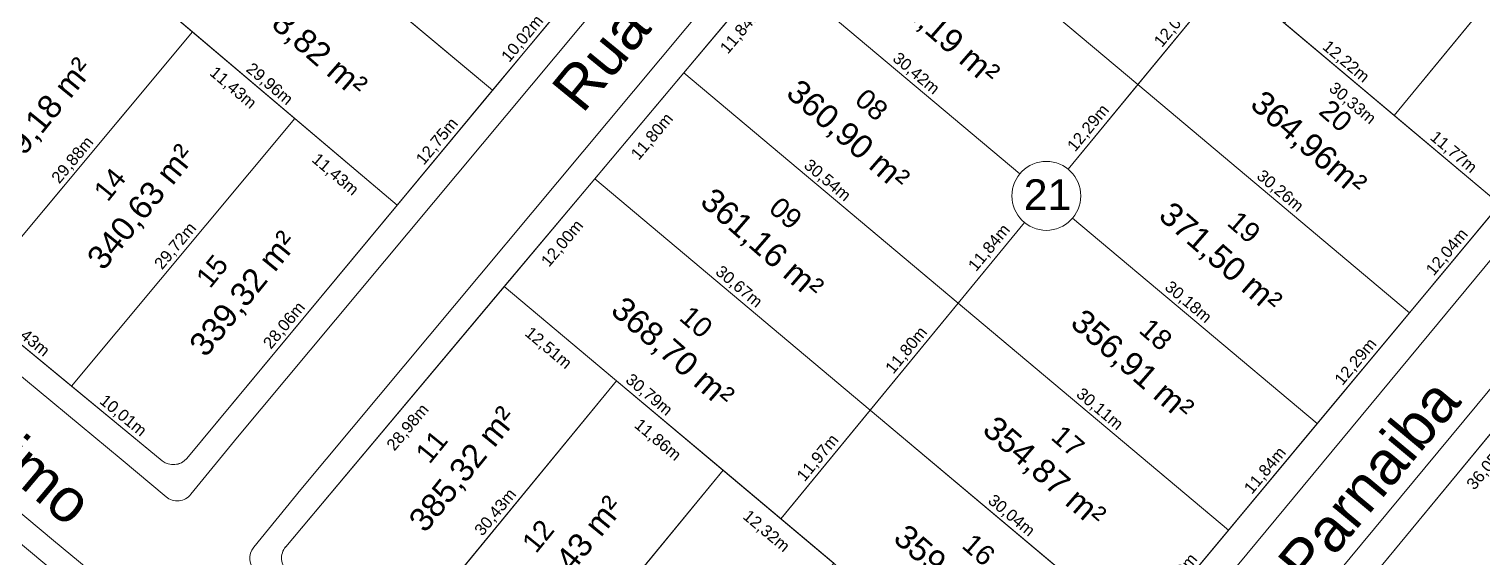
# Model space of a CAD drawing. Header units: metres. Extents: x 3808 to 8215, y 2374 to 6187.
# Drawn here: x 5302.7 to 5426.7, y 3371 to 3416.1 of the extents above; entities that cross this region are included whole.
import ezdxf

# ---------------------------------------------------------------- set-up
doc = ezdxf.new("R2010")
doc.units = ezdxf.units.M
for name, color, linetype in [('Areas Lotes', 1, 'Continuous'), ('Calçada', 8, 'Continuous'), ('COTAS', 7, 'Continuous'), ('Lote', 7, 'Continuous'), ('Nome das Ruas', 7, 'Continuous'), ('Nº Lote', 7, 'Continuous'), ('Nº. quadra', 7, 'Continuous'), ('quadras', 7, 'Continuous')]:
    doc.layers.add(name, color=color, linetype=linetype)
doc.styles.add('Arial', font='arial.ttf')
doc.dimstyles.new('Copy(2) of ISO-25', dxfattribs={"dimtxt": 1, "dimasz": 2.5, "dimexe": 1.25, "dimexo": 0.625, "dimgap": 0.2, "dimtad": 1, "dimtoh": 1, "dimlfac": 1, "dimzin": 1, "dimtxsty": 'Arial', "dimblk": 'NONE', "dimcen": 0, "dimse1": 1, "dimse2": 1, "dimsd1": 1, "dimsd2": 1, "dimclrt": 256, "dimaunit": 1, "dimadec": 3, "dimazin": 0, "dimtfac": 1, "dimtmove": 0, "dimatfit": 3, "dimldrblk": 'NONE', "dimfxl": 1, "dimtolj": 1, "dimtzin": 0, "dimarcsym": 0})

# ---------------------------------------------------------------- blocks, each defined once
blk = doc.blocks.new('*D9026')
at = {"layer": 'Defpoints', "color": 0, "linetype": 'Continuous', "transparency": 16777216}
for p in [(5437.37, 3393.76), (5439.25, 3392.21), (5414.41, 3365.97)]:
    blk.add_point(p, dxfattribs=at)
at = {"layer": 'COTAS', "linetype": 'Continuous', "lineweight": 5, "transparency": 16777216, "insert": (5427.15, 3378.82), "char_height": 1, "attachment_point": 5, "rotation": 50.4376, "style": 'Arial'}
blk.add_mtext('\\A1;36,05m', dxfattribs=at)
blk = doc.blocks.new('_None')
blk = doc.blocks.new('*D1326')
at = {"layer": 'Defpoints', "color": 0, "linetype": 'Continuous', "transparency": 16777216}
for p in [(5405, 3373.4), (5405, 3373.4), (5397.45, 3364.34)]:
    blk.add_point(p, dxfattribs=at)
at = {"layer": 'COTAS', "linetype": 'Continuous', "lineweight": 5, "transparency": 16777216, "insert": (5400.61, 3369.38), "char_height": 1, "attachment_point": 5, "rotation": 50.2062, "style": 'Arial'}
blk.add_mtext('\\A1;11,80m', dxfattribs=at)
blk = doc.blocks.new('*D1327')
at = {"layer": 'Defpoints', "color": 0, "linetype": 'Continuous', "transparency": 16777216}
for p in [(5412.58, 3382.5), (5412.58, 3382.5), (5405, 3373.4)]:
    blk.add_point(p, dxfattribs=at)
at = {"layer": 'COTAS', "linetype": 'Continuous', "lineweight": 5, "transparency": 16777216, "insert": (5408.18, 3378.46), "char_height": 1, "attachment_point": 5, "rotation": 50.2062, "style": 'Arial'}
blk.add_mtext('\\A1;11,84m', dxfattribs=at)
blk = doc.blocks.new('*D1328')
at = {"layer": 'Defpoints', "color": 0, "linetype": 'Continuous', "transparency": 16777216}
for p in [(5420.45, 3391.95), (5420.45, 3391.95), (5412.58, 3382.5)]:
    blk.add_point(p, dxfattribs=at)
at = {"layer": 'COTAS', "linetype": 'Continuous', "lineweight": 5, "transparency": 16777216, "insert": (5415.9, 3387.73), "char_height": 1, "attachment_point": 5, "rotation": 50.2062, "style": 'Arial'}
blk.add_mtext('\\A1;12,29m', dxfattribs=at)
blk = doc.blocks.new('*D1329')
at = {"layer": 'Defpoints', "color": 0, "linetype": 'Continuous', "transparency": 16777216}
for p in [(5428.16, 3401.2), (5428.16, 3401.2), (5420.45, 3391.95)]:
    blk.add_point(p, dxfattribs=at)
at = {"layer": 'COTAS', "linetype": 'Continuous', "lineweight": 5, "transparency": 16777216, "insert": (5423.69, 3397.08), "char_height": 1, "attachment_point": 5, "rotation": 50.2062, "style": 'Arial'}
blk.add_mtext('\\A1;12,04m', dxfattribs=at)
blk = doc.blocks.new('*D1331')
at = {"layer": 'Defpoints', "color": 0, "linetype": 'Continuous', "transparency": 16777216}
for p in [(5343.24, 3394.18), (5344.98, 3392.71), (5324.59, 3372)]:
    blk.add_point(p, dxfattribs=at)
at = {"layer": 'COTAS', "linetype": 'Continuous', "lineweight": 5, "transparency": 16777216, "insert": (5335.05, 3382.14), "char_height": 1, "attachment_point": 5, "rotation": 49.9504, "style": 'Arial'}
blk.add_mtext('\\A1;28,98m', dxfattribs=at)
blk = doc.blocks.new('*D1332')
at = {"layer": 'Defpoints', "color": 0, "linetype": 'Continuous', "transparency": 16777216}
for p in [(5350.96, 3403.37), (5352.7, 3401.9), (5343.24, 3394.18)]:
    blk.add_point(p, dxfattribs=at)
at = {"layer": 'COTAS', "linetype": 'Continuous', "lineweight": 5, "transparency": 16777216, "insert": (5348.23, 3397.82), "char_height": 1, "attachment_point": 5, "rotation": 49.9504, "style": 'Arial'}
blk.add_mtext('\\A1;12,00m', dxfattribs=at)
blk = doc.blocks.new('*D1333')
at = {"layer": 'Defpoints', "color": 0, "linetype": 'Continuous', "transparency": 16777216}
for p in [(5358.55, 3412.4), (5360.3, 3410.93), (5350.96, 3403.37)]:
    blk.add_point(p, dxfattribs=at)
at = {"layer": 'COTAS', "linetype": 'Continuous', "lineweight": 5, "transparency": 16777216, "insert": (5355.89, 3406.93), "char_height": 1, "attachment_point": 5, "rotation": 49.9504, "style": 'Arial'}
blk.add_mtext('\\A1;11,80m', dxfattribs=at)
blk = doc.blocks.new('*D1334')
at = {"layer": 'Defpoints', "color": 0, "linetype": 'Continuous', "transparency": 16777216}
for p in [(5366.17, 3421.46), (5367.92, 3419.99), (5358.55, 3412.4)]:
    blk.add_point(p, dxfattribs=at)
at = {"layer": 'COTAS', "linetype": 'Continuous', "lineweight": 5, "transparency": 16777216, "insert": (5363.49, 3415.98), "char_height": 1, "attachment_point": 5, "rotation": 49.9504, "style": 'Arial'}
blk.add_mtext('\\A1;11,84m', dxfattribs=at)
blk = doc.blocks.new('*D1338')
at = {"layer": 'Defpoints', "color": 0, "linetype": 'Continuous', "transparency": 16777216}
for p in [(5343.24, 3394.18), (5352.82, 3386.14), (5351.23, 3384.25)]:
    blk.add_point(p, dxfattribs=at)
at = {"layer": 'COTAS', "linetype": 'Continuous', "lineweight": 5, "transparency": 16777216, "insert": (5346.96, 3388.89), "char_height": 1, "attachment_point": 5, "rotation": 319.9883, "style": 'Arial'}
blk.add_mtext('\\A1;12,51m', dxfattribs=at)
blk = doc.blocks.new('*D1339')
at = {"layer": 'Defpoints', "color": 0, "linetype": 'Continuous', "transparency": 16777216}
for p in [(5352.82, 3386.14), (5361.9, 3378.52), (5360.31, 3376.63)]:
    blk.add_point(p, dxfattribs=at)
at = {"layer": 'COTAS', "linetype": 'Continuous', "lineweight": 5, "transparency": 16777216, "insert": (5356.29, 3381.06), "char_height": 1, "attachment_point": 5, "rotation": 319.9883, "style": 'Arial'}
blk.add_mtext('\\A1;11,86m', dxfattribs=at)
blk = doc.blocks.new('*D1340')
at = {"layer": 'Defpoints', "color": 0, "linetype": 'Continuous', "transparency": 16777216}
for p in [(5361.9, 3378.52), (5371.33, 3370.6), (5369.75, 3368.71)]:
    blk.add_point(p, dxfattribs=at)
at = {"layer": 'COTAS', "linetype": 'Continuous', "lineweight": 5, "transparency": 16777216, "insert": (5365.55, 3373.28), "char_height": 1, "attachment_point": 5, "rotation": 319.9883, "style": 'Arial'}
blk.add_mtext('\\A1;12,32m', dxfattribs=at)
blk = doc.blocks.new('*D1343')
at = {"layer": 'Defpoints', "color": 0, "linetype": 'Continuous', "transparency": 16777216}
for p in [(5352.82, 3386.14), (5352.82, 3386.14), (5333.48, 3362.65)]:
    blk.add_point(p, dxfattribs=at)
at = {"layer": 'COTAS', "linetype": 'Continuous', "lineweight": 5, "transparency": 16777216, "insert": (5342.53, 3374.9), "char_height": 1, "attachment_point": 5, "rotation": 50.5521, "style": 'Arial'}
blk.add_mtext('\\A1;30,43m', dxfattribs=at)
blk = doc.blocks.new('*D1344')
at = {"layer": 'Defpoints', "color": 0, "linetype": 'Continuous', "transparency": 16777216}
for p in [(5361.9, 3378.52), (5361.9, 3378.52), (5342.6, 3355.07)]:
    blk.add_point(p, dxfattribs=at)
at = {"layer": 'COTAS', "linetype": 'Continuous', "lineweight": 5, "transparency": 16777216, "insert": (5351.63, 3367.3), "char_height": 1, "attachment_point": 5, "rotation": 50.5521, "style": 'Arial'}
blk.add_mtext('\\A1;30,37m', dxfattribs=at)
blk = doc.blocks.new('*D1355')
at = {"layer": 'Defpoints', "color": 0, "linetype": 'Continuous', "transparency": 16777216}
for p in [(5409.79, 3416.63), (5419.15, 3408.77), (5419.15, 3408.77)]:
    blk.add_point(p, dxfattribs=at)
at = {"layer": 'COTAS', "linetype": 'Continuous', "lineweight": 5, "transparency": 16777216, "insert": (5414.99, 3413.31), "char_height": 1, "attachment_point": 5, "rotation": 319.9571, "style": 'Arial'}
blk.add_mtext('\\A1;12,22m', dxfattribs=at)
blk = doc.blocks.new('*D1356')
at = {"layer": 'Defpoints', "color": 0, "linetype": 'Continuous', "transparency": 16777216}
for p in [(5419.15, 3408.77), (5428.16, 3401.2), (5428.16, 3401.2)]:
    blk.add_point(p, dxfattribs=at)
at = {"layer": 'COTAS', "linetype": 'Continuous', "lineweight": 5, "transparency": 16777216, "insert": (5424.17, 3405.59), "char_height": 1, "attachment_point": 5, "rotation": 319.9571, "style": 'Arial'}
blk.add_mtext('\\A1;11,77m', dxfattribs=at)
blk = doc.blocks.new('*D1357')
at = {"layer": 'Defpoints', "color": 0, "linetype": 'Continuous', "transparency": 16777216}
for p in [(5374.45, 3383.65), (5374.45, 3383.65), (5366.84, 3374.41)]:
    blk.add_point(p, dxfattribs=at)
at = {"layer": 'COTAS', "linetype": 'Continuous', "lineweight": 5, "transparency": 16777216, "insert": (5370.02, 3379.54), "char_height": 1, "attachment_point": 5, "rotation": 50.5521, "style": 'Arial'}
blk.add_mtext('\\A1;11,97m', dxfattribs=at)
blk = doc.blocks.new('*D1358')
at = {"layer": 'Defpoints', "color": 0, "linetype": 'Continuous', "transparency": 16777216}
for p in [(5381.94, 3392.76), (5381.94, 3392.76), (5374.45, 3383.65)]:
    blk.add_point(p, dxfattribs=at)
at = {"layer": 'COTAS', "linetype": 'Continuous', "lineweight": 5, "transparency": 16777216, "insert": (5377.58, 3388.71), "char_height": 1, "attachment_point": 5, "rotation": 50.5521, "style": 'Arial'}
blk.add_mtext('\\A1;11,80m', dxfattribs=at)
blk = doc.blocks.new('*D1359')
at = {"layer": 'Defpoints', "color": 0, "linetype": 'Continuous', "transparency": 16777216}
for p in [(5389.02, 3401.51), (5389.02, 3401.51), (5381.49, 3392.37)]:
    blk.add_point(p, dxfattribs=at)
at = {"layer": 'COTAS', "linetype": 'Continuous', "lineweight": 5, "transparency": 16777216, "insert": (5384.64, 3397.45), "char_height": 1, "attachment_point": 5, "rotation": 50.5521, "style": 'Arial'}
blk.add_mtext('\\A1;11,84m', dxfattribs=at)
blk = doc.blocks.new('*D1360')
at = {"layer": 'Defpoints', "color": 0, "linetype": 'Continuous', "transparency": 16777216}
for p in [(5397.61, 3411.9), (5397.61, 3411.9), (5389.8, 3402.41)]:
    blk.add_point(p, dxfattribs=at)
at = {"layer": 'COTAS', "linetype": 'Continuous', "lineweight": 5, "transparency": 16777216, "insert": (5393.09, 3407.66), "char_height": 1, "attachment_point": 5, "rotation": 50.5521, "style": 'Arial'}
blk.add_mtext('\\A1;12,29m', dxfattribs=at)
blk = doc.blocks.new('*D1361')
at = {"layer": 'Defpoints', "color": 0, "linetype": 'Continuous', "transparency": 16777216}
for p in [(5404.94, 3420.71), (5404.94, 3420.71), (5397.28, 3411.4)]:
    blk.add_point(p, dxfattribs=at)
at = {"layer": 'COTAS', "linetype": 'Continuous', "lineweight": 5, "transparency": 16777216, "insert": (5400.49, 3416.56), "char_height": 1, "attachment_point": 5, "rotation": 50.5521, "style": 'Arial'}
blk.add_mtext('\\A1;12,06m', dxfattribs=at)
blk = doc.blocks.new('*D1362')
at = {"layer": 'Defpoints', "color": 0, "linetype": 'Continuous', "transparency": 16777216}
for p in [(5343.24, 3394.18), (5366.84, 3374.41), (5366.84, 3374.41)]:
    blk.add_point(p, dxfattribs=at)
at = {"layer": 'COTAS', "linetype": 'Continuous', "lineweight": 5, "transparency": 16777216, "insert": (5355.55, 3384.91), "char_height": 1, "attachment_point": 5, "rotation": 320.0418, "style": 'Arial'}
blk.add_mtext('\\A1;30,79m', dxfattribs=at)
blk = doc.blocks.new('*D1363')
at = {"layer": 'Defpoints', "color": 0, "linetype": 'Continuous', "transparency": 16777216}
for p in [(5366.84, 3374.41), (5389.77, 3355.12), (5389.77, 3355.12)]:
    blk.add_point(p, dxfattribs=at)
at = {"layer": 'COTAS', "linetype": 'Continuous', "lineweight": 5, "transparency": 16777216, "insert": (5378.82, 3365.37), "char_height": 1, "attachment_point": 5, "rotation": 319.9333, "style": 'Arial'}
blk.add_mtext('\\A1;29,97m', dxfattribs=at)
blk = doc.blocks.new('*D1364')
at = {"layer": 'Defpoints', "color": 0, "linetype": 'Continuous', "transparency": 16777216}
for p in [(5350.96, 3403.37), (5374.45, 3383.65), (5374.45, 3383.65)]:
    blk.add_point(p, dxfattribs=at)
at = {"layer": 'COTAS', "linetype": 'Continuous', "lineweight": 5, "transparency": 16777216, "insert": (5363.22, 3394.12), "char_height": 1, "attachment_point": 5, "rotation": 319.9883, "style": 'Arial'}
blk.add_mtext('\\A1;30,67m', dxfattribs=at)
blk = doc.blocks.new('*D1365')
at = {"layer": 'Defpoints', "color": 0, "linetype": 'Continuous', "transparency": 16777216}
for p in [(5374.45, 3383.65), (5397.45, 3364.34), (5397.45, 3364.34)]:
    blk.add_point(p, dxfattribs=at)
at = {"layer": 'COTAS', "linetype": 'Continuous', "lineweight": 5, "transparency": 16777216, "insert": (5386.46, 3374.61), "char_height": 1, "attachment_point": 5, "rotation": 319.9883, "style": 'Arial'}
blk.add_mtext('\\A1;30,04m', dxfattribs=at)
blk = doc.blocks.new('*D1366')
at = {"layer": 'Defpoints', "color": 0, "linetype": 'Continuous', "transparency": 16777216}
for p in [(5358.55, 3412.4), (5381.94, 3392.76), (5381.94, 3392.76)]:
    blk.add_point(p, dxfattribs=at)
at = {"layer": 'COTAS', "linetype": 'Continuous', "lineweight": 5, "transparency": 16777216, "insert": (5370.76, 3403.19), "char_height": 1, "attachment_point": 5, "rotation": 319.9883, "style": 'Arial'}
blk.add_mtext('\\A1;30,54m', dxfattribs=at)
blk = doc.blocks.new('*D1367')
at = {"layer": 'Defpoints', "color": 0, "linetype": 'Continuous', "transparency": 16777216}
for p in [(5381.94, 3392.76), (5405, 3373.4), (5405, 3373.4)]:
    blk.add_point(p, dxfattribs=at)
at = {"layer": 'COTAS', "linetype": 'Continuous', "lineweight": 5, "transparency": 16777216, "insert": (5393.99, 3383.69), "char_height": 1, "attachment_point": 5, "rotation": 319.9883, "style": 'Arial'}
blk.add_mtext('\\A1;30,11m', dxfattribs=at)
blk = doc.blocks.new('*D1368')
at = {"layer": 'Defpoints', "color": 0, "linetype": 'Continuous', "transparency": 16777216}
for p in [(5366.17, 3421.46), (5389.47, 3401.9), (5389.47, 3401.9)]:
    blk.add_point(p, dxfattribs=at)
at = {"layer": 'COTAS', "linetype": 'Continuous', "lineweight": 5, "transparency": 16777216, "insert": (5378.33, 3412.3), "char_height": 1, "attachment_point": 5, "rotation": 319.9883, "style": 'Arial'}
blk.add_mtext('\\A1;30,42m', dxfattribs=at)
blk = doc.blocks.new('*D1369')
at = {"layer": 'Defpoints', "color": 0, "linetype": 'Continuous', "transparency": 16777216}
for p in [(5389.47, 3401.9), (5412.58, 3382.5), (5412.58, 3382.5)]:
    blk.add_point(p, dxfattribs=at)
at = {"layer": 'COTAS', "linetype": 'Continuous', "lineweight": 5, "transparency": 16777216, "insert": (5401.54, 3392.81), "char_height": 1, "attachment_point": 5, "rotation": 319.9883, "style": 'Arial'}
blk.add_mtext('\\A1;30,18m', dxfattribs=at)
blk = doc.blocks.new('*D1370')
at = {"layer": 'Defpoints', "color": 0, "linetype": 'Continuous', "transparency": 16777216}
for p in [(5374.08, 3430.87), (5397.28, 3411.4), (5397.28, 3411.4)]:
    blk.add_point(p, dxfattribs=at)
at = {"layer": 'COTAS', "linetype": 'Continuous', "lineweight": 5, "transparency": 16777216, "insert": (5386.19, 3421.75), "char_height": 1, "attachment_point": 5, "rotation": 319.9883, "style": 'Arial'}
blk.add_mtext('\\A1;30,29m', dxfattribs=at)
blk = doc.blocks.new('*D1371')
at = {"layer": 'Defpoints', "color": 0, "linetype": 'Continuous', "transparency": 16777216}
for p in [(5397.28, 3411.4), (5420.45, 3391.95), (5420.45, 3391.95)]:
    blk.add_point(p, dxfattribs=at)
at = {"layer": 'COTAS', "linetype": 'Continuous', "lineweight": 5, "transparency": 16777216, "insert": (5409.38, 3402.28), "char_height": 1, "attachment_point": 5, "rotation": 319.9883, "style": 'Arial'}
blk.add_mtext('\\A1;30,26m', dxfattribs=at)
blk = doc.blocks.new('*D1373')
at = {"layer": 'Defpoints', "color": 0, "linetype": 'Continuous', "transparency": 16777216}
for p in [(5404.89, 3420.65), (5428.16, 3401.2), (5426.67, 3399.42)]:
    blk.add_point(p, dxfattribs=at)
at = {"layer": 'COTAS', "linetype": 'Continuous', "lineweight": 5, "transparency": 16777216, "insert": (5415.55, 3409.76), "char_height": 1, "attachment_point": 5, "rotation": 320.1111, "style": 'Arial'}
blk.add_mtext('\\A1;30,33m', dxfattribs=at)
blk = doc.blocks.new('*D1377')
at = {"layer": 'Defpoints', "color": 0, "linetype": 'Continuous', "transparency": 16777216}
for p in [(5438.88, 3432.75), (5438.88, 3432.75), (5419.15, 3408.77)]:
    blk.add_point(p, dxfattribs=at)
at = {"layer": 'COTAS', "linetype": 'Continuous', "lineweight": 5, "transparency": 16777216, "insert": (5428.4, 3421.27), "char_height": 1, "attachment_point": 5, "rotation": 50.5521, "style": 'Arial'}
blk.add_mtext('\\A1;31,06m', dxfattribs=at)
blk = doc.blocks.new('*D1381')
at = {"layer": 'Defpoints', "color": 0, "linetype": 'Continuous', "transparency": 16777216}
for p in [(5297.49, 3392.95), (5306.32, 3385.69), (5306.32, 3385.69)]:
    blk.add_point(p, dxfattribs=at)
at = {"layer": 'COTAS', "linetype": 'Continuous', "lineweight": 5, "transparency": 16777216, "insert": (5302.42, 3389.94), "char_height": 1, "attachment_point": 5, "rotation": 320.5563, "style": 'Arial'}
blk.add_mtext('\\A1;11,43m', dxfattribs=at)
blk = doc.blocks.new('*D1382')
at = {"layer": 'Defpoints', "color": 0, "linetype": 'Continuous', "transparency": 16777216}
for p in [(5306.32, 3385.69), (5314.05, 3379.33), (5314.05, 3379.33)]:
    blk.add_point(p, dxfattribs=at)
at = {"layer": 'COTAS', "linetype": 'Continuous', "lineweight": 5, "transparency": 16777216, "insert": (5310.69, 3383.13), "char_height": 1, "attachment_point": 5, "rotation": 320.5563, "style": 'Arial'}
blk.add_mtext('\\A1;10,01m', dxfattribs=at)
blk = doc.blocks.new('*D1383')
at = {"layer": 'Defpoints', "color": 0, "linetype": 'Continuous', "transparency": 16777216}
for p in [(5334.09, 3401.11), (5334.09, 3401.11), (5316.15, 3379.53)]:
    blk.add_point(p, dxfattribs=at)
at = {"layer": 'COTAS', "linetype": 'Continuous', "lineweight": 5, "transparency": 16777216, "insert": (5324.51, 3390.83), "char_height": 1, "attachment_point": 5, "rotation": 50.2621, "style": 'Arial'}
blk.add_mtext('\\A1;28,06m', dxfattribs=at)
blk = doc.blocks.new('*D1384')
at = {"layer": 'Defpoints', "color": 0, "linetype": 'Continuous', "transparency": 16777216}
for p in [(5342.24, 3410.91), (5342.24, 3410.91), (5334.09, 3401.11)]:
    blk.add_point(p, dxfattribs=at)
at = {"layer": 'COTAS', "linetype": 'Continuous', "lineweight": 5, "transparency": 16777216, "insert": (5337.55, 3406.52), "char_height": 1, "attachment_point": 5, "rotation": 50.2621, "style": 'Arial'}
blk.add_mtext('\\A1;12,75m', dxfattribs=at)
blk = doc.blocks.new('*D1385')
at = {"layer": 'Defpoints', "color": 0, "linetype": 'Continuous', "transparency": 16777216}
for p in [(5348.65, 3418.61), (5348.65, 3418.61), (5342.24, 3410.91)]:
    blk.add_point(p, dxfattribs=at)
at = {"layer": 'COTAS', "linetype": 'Continuous', "lineweight": 5, "transparency": 16777216, "insert": (5344.83, 3415.27), "char_height": 1, "attachment_point": 5, "rotation": 50.2621, "style": 'Arial'}
blk.add_mtext('\\A1;10,02m', dxfattribs=at)
blk = doc.blocks.new('*D1403')
at = {"layer": 'Defpoints', "color": 0, "linetype": 'Continuous', "transparency": 16777216}
for p in [(5306.24, 3424.71), (5306.24, 3424.71), (5286.95, 3401.62)]:
    blk.add_point(p, dxfattribs=at)
at = {"layer": 'COTAS', "linetype": 'Continuous', "lineweight": 5, "transparency": 16777216, "insert": (5295.98, 3413.68), "char_height": 1, "attachment_point": 5, "rotation": 50.1346, "style": 'Arial'}
blk.add_mtext('\\A1;30,08m', dxfattribs=at)
blk = doc.blocks.new('*D1404')
at = {"layer": 'Defpoints', "color": 0, "linetype": 'Continuous', "transparency": 16777216}
for p in [(5316.65, 3415.89), (5316.65, 3415.89), (5297.49, 3392.95)]:
    blk.add_point(p, dxfattribs=at)
at = {"layer": 'COTAS', "linetype": 'Continuous', "lineweight": 5, "transparency": 16777216, "insert": (5306.46, 3404.93), "char_height": 1, "attachment_point": 5, "rotation": 50.1346, "style": 'Arial'}
blk.add_mtext('\\A1;29,88m', dxfattribs=at)
blk = doc.blocks.new('*D1405')
at = {"layer": 'Defpoints', "color": 0, "linetype": 'Continuous', "transparency": 16777216}
for p in [(5325.37, 3408.5), (5325.37, 3408.5), (5306.32, 3385.69)]:
    blk.add_point(p, dxfattribs=at)
at = {"layer": 'COTAS', "linetype": 'Continuous', "lineweight": 5, "transparency": 16777216, "insert": (5315.23, 3397.6), "char_height": 1, "attachment_point": 5, "rotation": 50.1346, "style": 'Arial'}
blk.add_mtext('\\A1;29,72m', dxfattribs=at)
blk = doc.blocks.new('*D1408')
at = {"layer": 'Defpoints', "color": 0, "linetype": 'Continuous', "transparency": 16777216}
for p in [(5306.24, 3424.71), (5316.65, 3415.89), (5315.19, 3414.16)]:
    blk.add_point(p, dxfattribs=at)
at = {"layer": 'COTAS', "linetype": 'Continuous', "lineweight": 5, "transparency": 16777216, "insert": (5310.5, 3419.18), "char_height": 1, "attachment_point": 5, "rotation": 319.7238, "style": 'Arial'}
blk.add_mtext('\\A1;13,65m', dxfattribs=at)
blk = doc.blocks.new('*D1409')
at = {"layer": 'Defpoints', "color": 0, "linetype": 'Continuous', "transparency": 16777216}
for p in [(5316.65, 3415.89), (5325.37, 3408.5), (5323.91, 3406.77)]:
    blk.add_point(p, dxfattribs=at)
at = {"layer": 'COTAS', "linetype": 'Continuous', "lineweight": 5, "transparency": 16777216, "insert": (5320.07, 3411.08), "char_height": 1, "attachment_point": 5, "rotation": 319.7238, "style": 'Arial'}
blk.add_mtext('\\A1;11,43m', dxfattribs=at)
blk = doc.blocks.new('*D1410')
at = {"layer": 'Defpoints', "color": 0, "linetype": 'Continuous', "transparency": 16777216}
for p in [(5325.37, 3408.5), (5334.09, 3401.11), (5332.63, 3399.38)]:
    blk.add_point(p, dxfattribs=at)
at = {"layer": 'COTAS', "linetype": 'Continuous', "lineweight": 5, "transparency": 16777216, "insert": (5328.79, 3403.69), "char_height": 1, "attachment_point": 5, "rotation": 319.7238, "style": 'Arial'}
blk.add_mtext('\\A1;11,43m', dxfattribs=at)
blk = doc.blocks.new('*D1417')
at = {"layer": 'Defpoints', "color": 0, "linetype": 'Continuous', "transparency": 16777216}
for p in [(5311.23, 3420.48), (5334.09, 3401.11), (5334.09, 3401.11)]:
    blk.add_point(p, dxfattribs=at)
at = {"layer": 'COTAS', "linetype": 'Continuous', "lineweight": 5, "transparency": 16777216, "insert": (5323.18, 3411.4), "char_height": 1, "attachment_point": 5, "rotation": 319.7238, "style": 'Arial'}
blk.add_mtext('\\A1;29,96m', dxfattribs=at)
blk = doc.blocks.new('*D1419')
at = {"layer": 'Defpoints', "color": 0, "linetype": 'Continuous', "transparency": 16777216}
for p in [(5319.28, 3430.11), (5342.24, 3410.91), (5342.24, 3410.91)]:
    blk.add_point(p, dxfattribs=at)
at = {"layer": 'COTAS', "linetype": 'Continuous', "lineweight": 5, "transparency": 16777216, "insert": (5331.27, 3421.12), "char_height": 1, "attachment_point": 5, "rotation": 320.1075, "style": 'Arial'}
blk.add_mtext('\\A1;29,93m', dxfattribs=at)

msp = doc.modelspace()

# ---------------------------------------------------------------- linework, layer by layer
at = {"layer": 'Calçada', "linetype": 'Continuous', "lineweight": 5}
for p, q in [((5320.469, 3381.337), (5391.858, 3466.736)), ((5397.249, 3462.27), (5325.872, 3376.885)), ((5375.921, 3334.44), (5446.129, 3419.072)), ((5267.024, 3415.552), (5310.549, 3379.454)), ((5451.507, 3414.592), (5381.284, 3329.941)), ((5260.943, 3408.903), (5304.798, 3372.532)), ((5307.854, 3367.388), (5259.657, 3407.371)), ((5316.513, 3376.465), (5320.469, 3381.337)), ((5310.549, 3379.454), (5314.389, 3376.258)), ((5325.872, 3376.885), (5321.87, 3371.958)), ((5304.798, 3372.532), (5309.218, 3368.847))]:
    msp.add_line(p, q, dxfattribs=at)
for centre, start, end in [((5315.349, 3377.411), 230.22507, 320.92079), ((5323.035, 3371.012), 140.92079, 230.22507)]:
    msp.add_arc(centre, 1.5, start, end, dxfattribs=at)
at = {"layer": 'Lote', "linetype": 'Continuous', "lineweight": 5}
for p, q in [((5342.243, 3410.91), (5296.075, 3449.502)), ((5288.189, 3440.002), (5334.092, 3401.106)), ((5428.156, 3401.196), (5381.845, 3440.115)), ((5419.148, 3408.766), (5438.881, 3432.748)), ((5397.278, 3411.398), (5374.077, 3430.873)), ((5387.216, 3403.792), (5366.167, 3421.462)), ((5391.332, 3404.172), (5404.887, 3420.645)), ((5297.493, 3392.948), (5316.649, 3415.886)), ((5405.004, 3373.402), (5358.548, 3412.399)), ((5420.45, 3391.945), (5397.278, 3411.398)), ((5306.32, 3385.686), (5325.37, 3408.497)), ((5374.445, 3383.648), (5350.956, 3403.366)), ((5366.84, 3374.405), (5387.6, 3399.635)), ((5412.582, 3382.499), (5391.716, 3400.015)), ((5389.773, 3355.117), (5343.236, 3394.182)), ((5333.484, 3362.645), (5352.816, 3386.141)), ((5397.452, 3364.335), (5374.445, 3383.648)), ((5342.602, 3355.065), (5361.898, 3378.517))]:
    msp.add_line(p, q, dxfattribs=at)
at = {"layer": 'Lote', "linetype": 'Continuous', "lineweight": 5, "flags": 128}
for points in [[(5397.278, 3411.398), (5404.938, 3420.708), (5381.845, 3440.115), (5374.077, 3430.873)], [(5438.881, 3432.748), (5429.565, 3440.657), (5409.794, 3416.628), (5419.148, 3408.766)], [(5342.243, 3410.91), (5348.646, 3418.611), (5326.342, 3438.569), (5319.277, 3430.108)], [(5334.092, 3401.106), (5342.243, 3410.91), (5319.277, 3430.108), (5311.233, 3420.476)], [(5286.955, 3401.618), (5297.493, 3392.948), (5316.649, 3415.886), (5306.238, 3424.708)], [(5420.45, 3391.945), (5428.156, 3401.196), (5404.938, 3420.708), (5397.278, 3411.398)], [(5297.493, 3392.948), (5306.32, 3385.686), (5325.37, 3408.497), (5316.649, 3415.886)], [(5358.548, 3412.399), (5350.956, 3403.366), (5374.445, 3383.648), (5381.943, 3392.761)], [(5350.956, 3403.366), (5343.236, 3394.182), (5366.822, 3374.383), (5374.445, 3383.648)], [(5381.943, 3392.761), (5374.445, 3383.648), (5397.452, 3364.335), (5405.004, 3373.402)], [(5361.898, 3378.517), (5352.816, 3386.141), (5333.484, 3362.645), (5342.602, 3355.065)], [(5374.445, 3383.648), (5366.822, 3374.383), (5389.773, 3355.117), (5397.452, 3364.335)], [(5342.602, 3355.065), (5352.073, 3347.192), (5371.332, 3370.597), (5361.898, 3378.517)]]:
    msp.add_lwpolyline(points, close=True, dxfattribs=at)
for points in [[(5447.043, 3423.87, 0.4114811), (5446.861, 3425.973), (5438.881, 3432.748), (5419.148, 3408.766), (5428.156, 3401.196)], [(5325.37, 3408.497), (5306.32, 3385.686), (5314.048, 3379.329, 0.41271), (5316.154, 3379.528), (5334.092, 3401.106)], [(5324.59, 3372, 0.4158117), (5324.779, 3369.881), (5333.484, 3362.645), (5352.816, 3386.141), (5343.236, 3394.182)]]:
    msp.add_lwpolyline(points, format="xyb", close=True, dxfattribs=at)
for points in [[(5391.332, 3404.172), (5397.278, 3411.398), (5374.077, 3430.873), (5366.167, 3421.462), (5387.216, 3403.792)], [(5387.216, 3403.792), (5366.167, 3421.462), (5358.548, 3412.399), (5381.943, 3392.761), (5387.6, 3399.635)], [(5391.716, 3400.015), (5412.582, 3382.499), (5420.45, 3391.945), (5397.278, 3411.398), (5391.332, 3404.172)], [(5387.6, 3399.635), (5381.943, 3392.761), (5405.004, 3373.402), (5412.582, 3382.499), (5391.716, 3400.015)], [(5449.816, 3371.2), (5455.735, 3378.387), (5437.369, 3393.76), (5414.406, 3365.966), (5433.203, 3351.026), (5446.081, 3366.665)]]:
    msp.add_lwpolyline(points, dxfattribs=at)
at = {"layer": 'Nº. quadra', "lineweight": 5}
for start, end in [(0, 180), (180, 0)]:
    msp.add_arc((5389.466, 3401.904), 2.937, start, end, dxfattribs=at)
at = {"layer": 'quadras', "linetype": 'Continuous', "lineweight": 5}
for p, q in [((5316.154, 3379.528), (5391.843, 3470.572)), ((5401.013, 3462.918), (5324.59, 3372)), ((5371.407, 3333.068), (5447.043, 3423.87)), ((5269.919, 3415.633), (5314.048, 3379.329)), ((5455.422, 3415.612), (5380.771, 3325.253))]:
    msp.add_line(p, q, dxfattribs=at)
for centre, start, end in [((5315.001, 3380.487), 230.55634, 320.26206), ((5325.738, 3371.035), 139.95043, 230.26288)]:
    msp.add_arc(centre, 1.5, start, end, dxfattribs=at)

# ---------------------------------------------------------------- texts
at = {"layer": 'Areas Lotes', "color": 1, "lineweight": 5, "style": 'Arial'}
for s, rotation, p in [('373,19 m²', 318.90341, (5374.85, 3419.497)), ('378,82 m²', 318.90341, (5320.909, 3418.448)), ('409,18 m²', 50.94257, (5300.32, 3402.84)), ('360,90 m²', 318.90341, (5367.16, 3410.493)), ('364,96m²', 318.90341, (5406.744, 3409.548)), ('340,63 m²', 50.94257, (5309.04, 3395.451)), ('361,16 m²', 318.90341, (5359.829, 3401.241)), ('371,50 m²', 318.90341, (5398.932, 3400.054)), ('339,32 m²', 50.94257, (5317.763, 3388.06)), ('368,70 m²', 318.90341, (5352.206, 3391.976)), ('356,91 m²', 318.90341, (5391.409, 3390.911)), ('385,32 m²', 50.94257, (5336.486, 3373.095)), ('354,87 m²', 318.90341, (5383.911, 3381.799)), ('360,43 m²', 50.94257, (5345.568, 3365.471)), ('359,95 m²', 318.90341, (5376.306, 3372.556))]:
    msp.add_text(s, height=2.0071, rotation=rotation, dxfattribs=at).set_placement(p)
at = {"layer": 'Nome das Ruas', "lineweight": 5, "style": 'Arial'}
for s, rotation, p in [('Rua Aracajú', 50.70263, (5349.908, 3408.831, 190.804)), ('Av. Pastor Gerônimo ', 319.86216, (5269.564, 3404.368, 190.804)), ('Rua Parnaiba', 50.27315, (5404.856, 3360.115, 190.804))]:
    msp.add_text(s, height=3.68425, rotation=rotation, dxfattribs=at).set_placement(p)
at = {"layer": 'Nº Lote', "lineweight": 5, "style": 'Arial'}
for s, rotation, p in [('08', 318.90341, (5373.018, 3409.914, 1.156)), ('20', 318.90341, (5412.602, 3408.969, 1.156)), ('14', 50.94257, (5309.41, 3401.326, 1.156)), ('09', 318.90341, (5365.687, 3400.662, 1.156)), ('19', 318.90341, (5404.79, 3399.475, 1.156)), ('15', 50.94257, (5318.133, 3393.934, 1.156)), ('10', 318.90341, (5358.064, 3391.397, 1.156)), ('18', 318.90341, (5397.267, 3390.332, 1.156)), ('11', 50.94257, (5336.857, 3378.969, 1.156)), ('17', 318.90341, (5389.769, 3381.22, 1.156)), ('12', 50.94257, (5345.939, 3371.346, 1.156)), ('16', 318.90341, (5382.164, 3371.977, 1.156))]:
    msp.add_text(s, height=1.706, rotation=rotation, dxfattribs=at).set_placement(p)
at = {"layer": 'Nº. quadra', "lineweight": 5, "style": 'Arial'}
msp.add_text('21', height=2.6083, dxfattribs=at).set_placement((5387.546, 3400.708))

# ---------------------------------------------------------------- dimensions: what is measured, and where the dimension line sits
at = {"layer": 'COTAS', "linetype": 'Continuous', "lineweight": 5}
for p1, p2, distance, picture, middle in [((5419.148, 3408.766), (5438.881, 3432.748), 0, '*D1377', (5428.396, 3421.266)), ((5319.277, 3430.108), (5342.243, 3410.91), 0, '*D1419', (5331.274, 3421.123)), ((5374.077, 3430.873), (5397.278, 3411.398), 0, '*D1370', (5386.192, 3421.749)), ((5286.955, 3401.618), (5306.238, 3424.708), 0, '*D1403', (5295.981, 3413.677)), ((5366.167, 3421.462), (5389.466, 3401.904), 0, '*D1368', (5378.331, 3412.297)), ((5311.233, 3420.476), (5334.092, 3401.106), 0, '*D1417', (5323.18, 3411.402)), ((5404.887, 3420.645), (5428.156, 3401.196), -2.316, '*D1373', (5415.55, 3409.758)), ((5297.493, 3392.948), (5316.649, 3415.886), 0, '*D1404', (5306.456, 3404.93)), ((5358.548, 3412.399), (5381.943, 3392.761), 0, '*D1366', (5370.761, 3403.193)), ((5397.2776, 3411.3976), (5420.4505, 3391.9452), 0, '*D1371', (5409.379, 3402.2849)), ((5306.32, 3385.686), (5325.37, 3408.497), 0, '*D1405', (5315.23, 3397.605)), ((5350.956, 3403.366), (5374.445, 3383.648), 0, '*D1364', (5363.215, 3394.121)), ((5389.466, 3401.904), (5412.582, 3382.499), 0, '*D1369', (5401.539, 3392.815)), ((5316.154, 3379.528), (5334.092, 3401.106), 0, '*D1383', (5324.507, 3390.829)), ((5324.59, 3372), (5343.236, 3394.182), -2.285, '*D1331', (5335.049, 3382.136)), ((5343.236, 3394.182), (5352.816, 3386.141), -2.462, '*D1338', (5346.958, 3388.889)), ((5343.236, 3394.182), (5366.84, 3374.405), 0, '*D1362', (5355.552, 3384.908)), ((5381.943, 3392.761), (5405.004, 3373.402), 0, '*D1367', (5393.989, 3383.695)), ((5333.484, 3362.645), (5352.816, 3386.141), 0, '*D1343', (5342.531, 3374.902)), ((5366.84, 3374.405), (5374.445, 3383.648), 0, '*D1357', (5370.024, 3379.536)), ((5374.445, 3383.648), (5397.452, 3364.335), 0, '*D1365', (5386.463, 3374.605)), ((5342.602, 3355.065), (5361.898, 3378.517), 0, '*D1344', (5351.631, 3367.3)), ((5366.84, 3374.405), (5389.773, 3355.117), 0, '*D1363', (5378.822, 3365.374))]:
    dim = msp.add_aligned_dim(p1=p1, p2=p2, distance=distance, dimstyle='Copy(2) of ISO-25', override={"dimpost": 'm'}, dxfattribs=at)
    dim.commit()
    dim.dimension.update_dxf_attribs({"geometry": picture, "text_midpoint": middle})
for base, p1, p2, angle, picture, middle in [((5315.189, 3414.163), (5306.238, 3424.708), (5316.649, 3415.886), 139.7238, '*D1408', (5310.501, 3419.185)), ((5367.916, 3419.992), (5358.548, 3412.399), (5366.167, 3421.462), 229.95043, '*D1334', (5363.493, 3415.976)), ((5404.938, 3420.708), (5397.278, 3411.398), (5404.938, 3420.708), 230.55207, '*D1361', (5400.49, 3416.562)), ((5348.646, 3418.611), (5342.243, 3410.91), (5348.646, 3418.611), 230.26206, '*D1385', (5344.828, 3415.273)), ((5419.148, 3408.766), (5409.794, 3416.628), (5419.148, 3408.766), 139.95711, '*D1355', (5414.986, 3413.31)), ((5323.909, 3406.773), (5316.649, 3415.886), (5325.37, 3408.497), 139.7238, '*D1409', (5320.067, 3411.079)), ((5360.297, 3410.929), (5350.956, 3403.366), (5358.548, 3412.399), 229.95043, '*D1333', (5355.888, 3406.928)), ((5397.614, 3411.902), (5389.803, 3402.408), (5397.614, 3411.902), 230.55207, '*D1360', (5393.09, 3407.664)), ((5342.243, 3410.91), (5334.092, 3401.106), (5342.243, 3410.91), 230.26206, '*D1384', (5337.552, 3406.52)), ((5332.632, 3399.382), (5325.37, 3408.497), (5334.092, 3401.106), 139.7238, '*D1410', (5328.788, 3403.689)), ((5428.156, 3401.196), (5419.148, 3408.766), (5428.156, 3401.196), 139.95711, '*D1356', (5424.168, 3405.594)), ((5352.705, 3401.896), (5343.236, 3394.182), (5350.956, 3403.366), 229.95043, '*D1332', (5348.232, 3397.82)), ((5389.017, 3401.511), (5381.494, 3392.368), (5389.017, 3401.511), 230.55207, '*D1359', (5384.637, 3397.449)), ((5428.156, 3401.196), (5420.45, 3391.945), (5428.156, 3401.196), 230.20625, '*D1329', (5423.688, 3397.083)), ((5306.32, 3385.686), (5297.493, 3392.948), (5306.32, 3385.686), 140.55634, '*D1381', (5302.416, 3389.935)), ((5381.943, 3392.761), (5374.445, 3383.648), (5381.943, 3392.761), 230.55207, '*D1358', (5377.576, 3388.713)), ((5439.251, 3392.206), (5414.406, 3365.966), (5437.369, 3393.76), 230.43757, '*D9026', (5427.152, 3378.819)), ((5420.45, 3391.945), (5412.582, 3382.499), (5420.45, 3391.945), 230.20625, '*D1328', (5415.901, 3387.735)), ((5314.048, 3379.329), (5306.32, 3385.686), (5314.048, 3379.329), 140.55634, '*D1382', (5310.693, 3383.126)), ((5360.315, 3376.631), (5352.816, 3386.141), (5361.898, 3378.517), 139.98832, '*D1339', (5356.289, 3381.056)), ((5412.582, 3382.499), (5405.004, 3373.402), (5412.582, 3382.499), 230.20625, '*D1327', (5408.178, 3378.463)), ((5369.749, 3368.712), (5361.898, 3378.517), (5371.332, 3370.597), 139.98832, '*D1340', (5365.547, 3373.285)), ((5405.004, 3373.402), (5397.452, 3364.335), (5405.004, 3373.402), 230.20625, '*D1326', (5400.613, 3369.381))]:
    dim = msp.add_linear_dim(base=base, p1=p1, p2=p2, angle=angle, dimstyle='Copy(2) of ISO-25', override={"dimpost": 'm', "dimtmove": 1}, dxfattribs=at)
    dim.commit()
    dim.dimension.update_dxf_attribs({"geometry": picture, "text_midpoint": middle})

doc.saveas('drawing.dxf')
